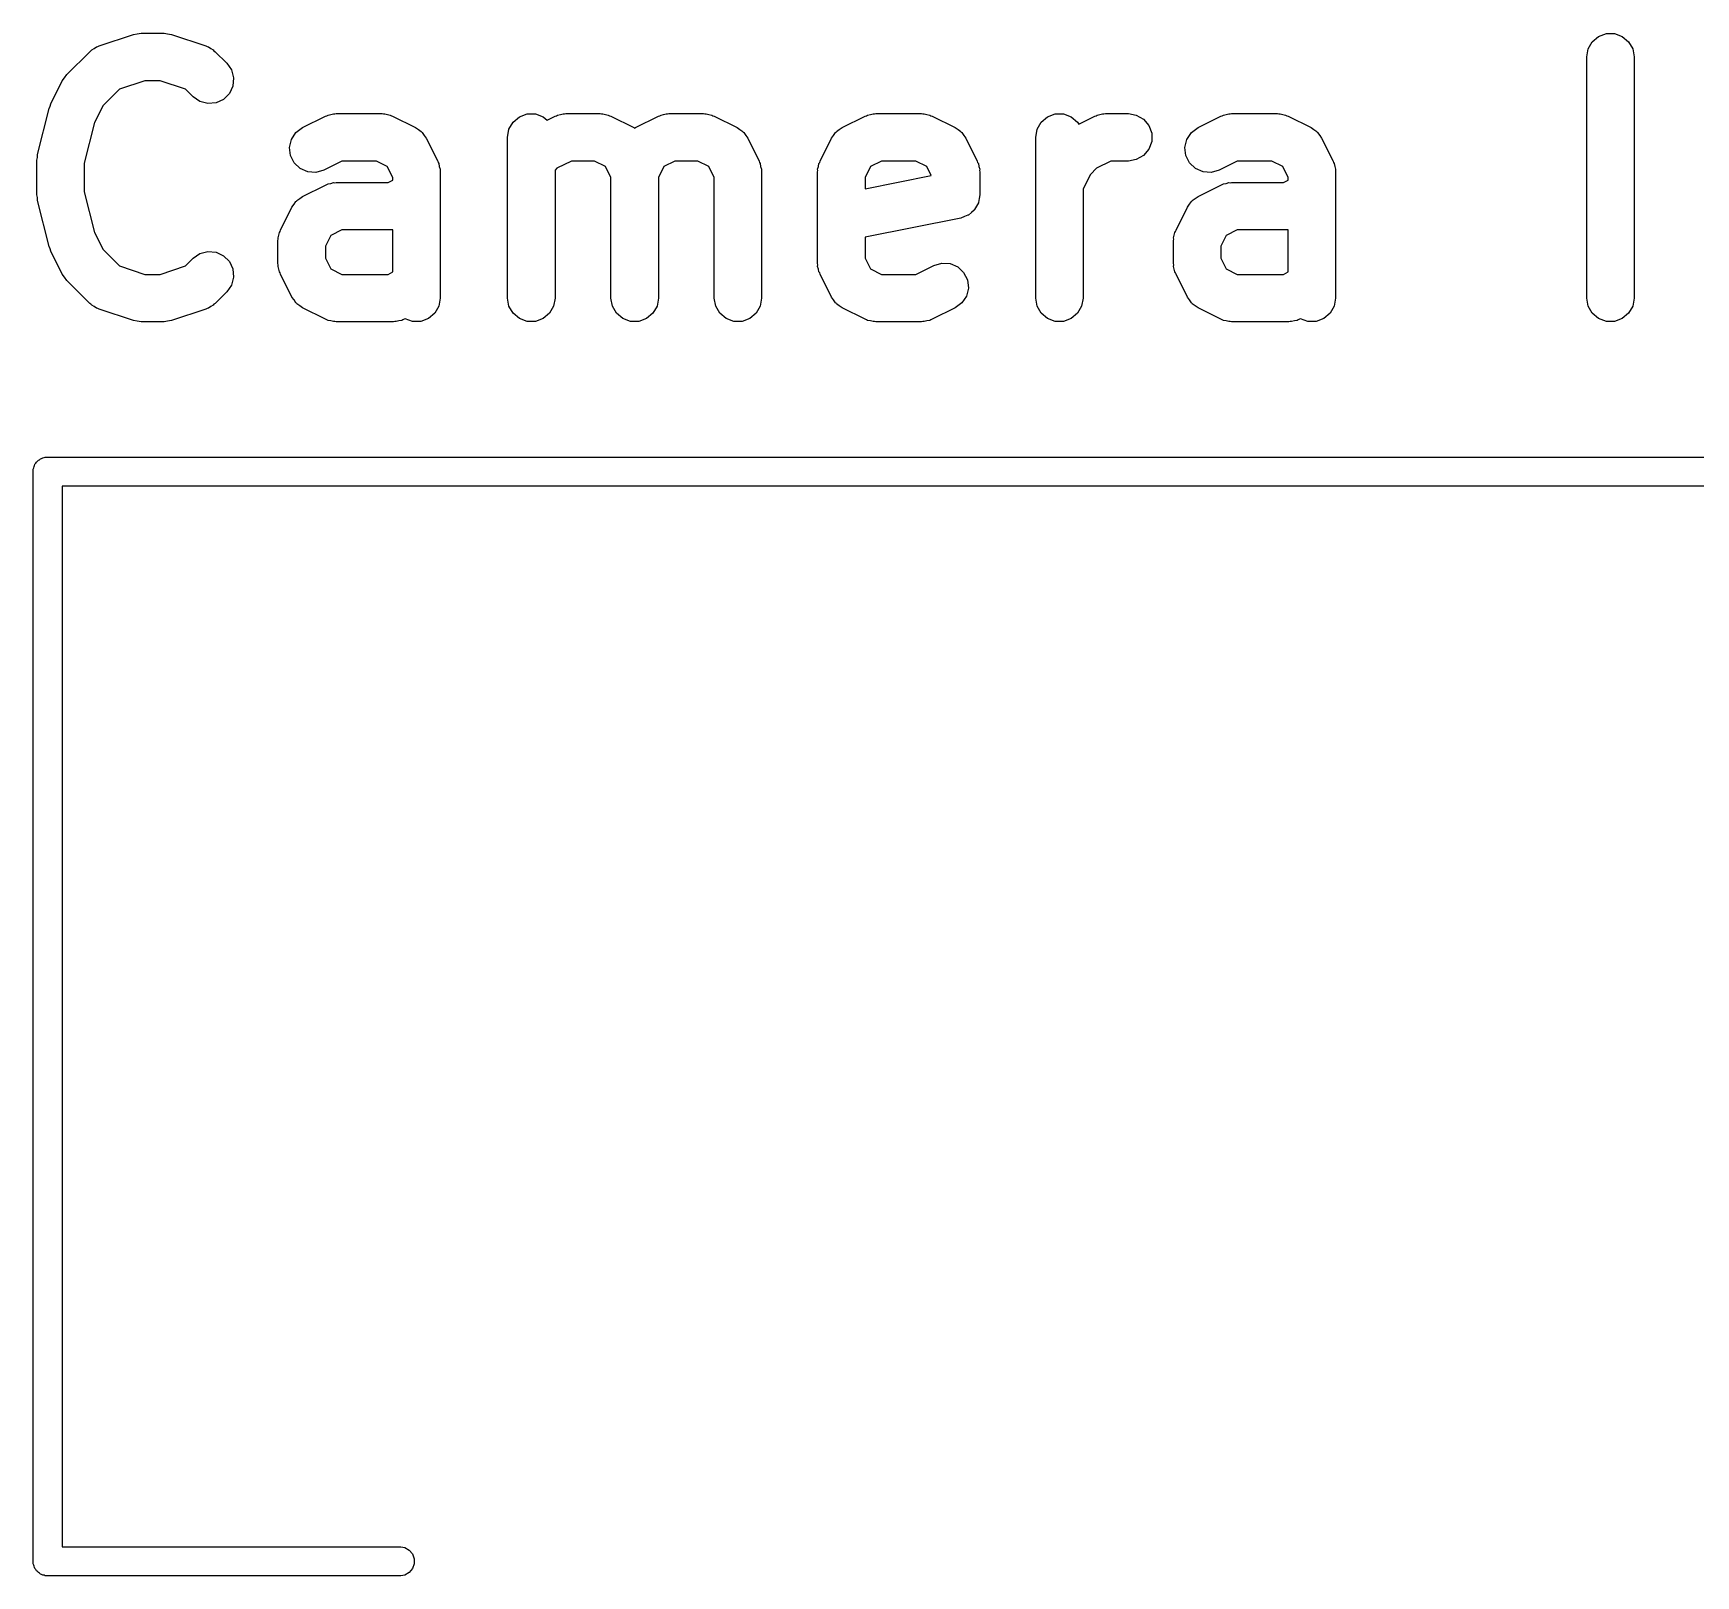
# Model space of a CAD drawing. Extents: x 100.8 to 155, y -100 to -35.3.
# Drawn here: x 119.41 to 128.17, y -95.43 to -87.31 of the extents above; entities that cross this region are included whole.
import ezdxf

# ---------------------------------------------------------------- set-up
doc = ezdxf.new("R2010")
doc.units = 0
doc.header["$MEASUREMENT"] = 0
doc.layers.add('BLACK', color=7, linetype='CONTINUOUS')

msp = doc.modelspace()

# ---------------------------------------------------------------- linework, layer by layer
at = {"layer": 'BLACK', "linetype": 'CONTINUOUS'}
for p, q in [((119.755, -87.3758), (119.936, -87.3153)), ((119.936, -87.3153), (119.956, -87.3124)), ((119.956, -87.3124), (119.976, -87.3089)), ((119.976, -87.3089), (120.097, -87.3089)), ((120.097, -87.3089), (120.116, -87.3124)), ((120.116, -87.3124), (120.136, -87.3153)), ((120.136, -87.3153), (120.317, -87.3758)), ((127.654, -87.3256), (127.695, -87.3108)), ((127.695, -87.3108), (127.738, -87.3108)), ((127.738, -87.3108), (127.779, -87.3256)), ((119.706, -87.406), (119.712, -87.4019)), ((119.712, -87.4019), (119.716, -87.3965)), ((119.716, -87.3965), (119.729, -87.3895)), ((119.729, -87.3895), (119.741, -87.3811)), ((119.741, -87.3811), (119.748, -87.3792)), ((119.748, -87.3792), (119.755, -87.3758)), ((120.317, -87.3758), (120.324, -87.3792)), ((120.324, -87.3792), (120.331, -87.3811)), ((120.331, -87.3811), (120.343, -87.3895)), ((120.343, -87.3895), (120.356, -87.3965)), ((120.356, -87.3965), (120.36, -87.4019)), ((120.36, -87.4019), (120.366, -87.406)), ((127.592, -87.4339), (127.599, -87.3911)), ((127.599, -87.3911), (127.621, -87.3536)), ((127.621, -87.3536), (127.654, -87.3256)), ((127.779, -87.3256), (127.812, -87.3536)), ((127.812, -87.3536), (127.834, -87.3911)), ((127.834, -87.3911), (127.842, -87.4339)), ((119.585, -87.5269), (119.706, -87.406)), ((120.366, -87.406), (120.427, -87.4665)), ((120.427, -87.4665), (120.452, -87.502)), ((127.592, -88.7039), (127.592, -87.4339)), ((127.842, -87.4339), (127.842, -88.7039)), ((119.501, -87.6804), (119.561, -87.5594)), ((119.561, -87.5594), (119.573, -87.5433)), ((119.573, -87.5433), (119.585, -87.5269)), ((119.996, -87.5589), (119.862, -87.6036)), ((120.076, -87.5589), (119.996, -87.5589)), ((120.21, -87.6036), (120.076, -87.5589)), ((120.452, -87.502), (120.463, -87.544)), ((120.463, -87.544), (120.459, -87.5872)), ((119.862, -87.6036), (119.776, -87.6894)), ((120.25, -87.6432), (120.21, -87.6036)), ((120.286, -87.6681), (120.25, -87.6432)), ((120.41, -87.6572), (120.371, -87.6756)), ((120.441, -87.6266), (120.41, -87.6572)), ((120.459, -87.5872), (120.441, -87.6266)), ((119.431, -87.9479), (119.491, -87.706)), ((119.491, -87.706), (119.497, -87.6935)), ((119.497, -87.6935), (119.501, -87.6804)), ((119.776, -87.6894), (119.731, -87.7799)), ((120.328, -87.6794), (120.286, -87.6681)), ((120.371, -87.6756), (120.328, -87.6794)), ((120.827, -87.8059), (120.948, -87.7454)), ((120.948, -87.7454), (120.955, -87.7434)), ((120.955, -87.7434), (120.961, -87.7398)), ((120.961, -87.7398), (120.975, -87.7372)), ((120.975, -87.7372), (120.989, -87.7331)), ((120.989, -87.7331), (120.997, -87.7335)), ((120.997, -87.7335), (121.004, -87.7322)), ((121.004, -87.7322), (121.246, -87.7322)), ((121.246, -87.7322), (121.253, -87.7335)), ((121.253, -87.7335), (121.26, -87.7331)), ((121.26, -87.7331), (121.274, -87.7372)), ((121.274, -87.7372), (121.288, -87.7398)), ((121.288, -87.7398), (121.295, -87.7434)), ((121.295, -87.7434), (121.301, -87.7454)), ((121.301, -87.7454), (121.422, -87.8059)), ((121.936, -87.7769), (121.969, -87.749)), ((121.969, -87.749), (122.01, -87.7341)), ((122.01, -87.7341), (122.053, -87.7341)), ((122.053, -87.7341), (122.094, -87.749)), ((122.094, -87.749), (122.115, -87.7665)), ((122.115, -87.7665), (122.157, -87.7454)), ((122.157, -87.7454), (122.164, -87.7434)), ((122.164, -87.7434), (122.17, -87.7398)), ((122.17, -87.7398), (122.185, -87.7372)), ((122.185, -87.7372), (122.199, -87.7331)), ((122.199, -87.7331), (122.206, -87.7335)), ((122.206, -87.7335), (122.213, -87.7322)), ((122.213, -87.7322), (122.395, -87.7322)), ((122.395, -87.7322), (122.402, -87.7335)), ((122.402, -87.7335), (122.409, -87.7331)), ((122.409, -87.7331), (122.423, -87.7372)), ((122.423, -87.7372), (122.437, -87.7398)), ((122.437, -87.7398), (122.444, -87.7434)), ((122.444, -87.7434), (122.451, -87.7454)), ((122.451, -87.7454), (122.571, -87.8059)), ((122.581, -87.8059), (122.702, -87.7454)), ((122.702, -87.7454), (122.708, -87.7434)), ((122.708, -87.7434), (122.715, -87.7398)), ((122.715, -87.7398), (122.729, -87.7372)), ((122.729, -87.7372), (122.743, -87.7331)), ((122.743, -87.7331), (122.75, -87.7335)), ((122.75, -87.7335), (122.757, -87.7322)), ((122.757, -87.7322), (122.939, -87.7322)), ((122.939, -87.7322), (122.946, -87.7335)), ((122.946, -87.7335), (122.953, -87.7331)), ((122.953, -87.7331), (122.967, -87.7372)), ((122.967, -87.7372), (122.982, -87.7398)), ((122.982, -87.7398), (122.988, -87.7434)), ((122.988, -87.7434), (122.995, -87.7454)), ((122.995, -87.7454), (123.116, -87.8059)), ((123.669, -87.8059), (123.79, -87.7454)), ((123.79, -87.7454), (123.797, -87.7434)), ((123.797, -87.7434), (123.803, -87.7398)), ((123.803, -87.7398), (123.818, -87.7372)), ((123.818, -87.7372), (123.832, -87.7331)), ((123.832, -87.7331), (123.839, -87.7335)), ((123.839, -87.7335), (123.846, -87.7322)), ((123.846, -87.7322), (124.088, -87.7322)), ((124.088, -87.7322), (124.095, -87.7335)), ((124.095, -87.7335), (124.102, -87.7331)), ((124.102, -87.7331), (124.116, -87.7372)), ((124.116, -87.7372), (124.131, -87.7398)), ((124.131, -87.7398), (124.137, -87.7434)), ((124.137, -87.7434), (124.144, -87.7454)), ((124.144, -87.7454), (124.265, -87.8059)), ((124.718, -87.7769), (124.751, -87.749)), ((124.751, -87.749), (124.792, -87.7341)), ((124.792, -87.7341), (124.835, -87.7341)), ((124.835, -87.7341), (124.876, -87.749)), ((124.876, -87.749), (124.909, -87.7769)), ((124.916, -87.7875), (125, -87.7454)), ((125, -87.7454), (125.007, -87.7434)), ((125.007, -87.7434), (125.013, -87.7398)), ((125.013, -87.7398), (125.027, -87.7372)), ((125.027, -87.7372), (125.041, -87.7331)), ((125.041, -87.7331), (125.048, -87.7335)), ((125.048, -87.7335), (125.056, -87.7322)), ((125.056, -87.7322), (125.177, -87.7322)), ((125.177, -87.7322), (125.219, -87.7398)), ((125.219, -87.7398), (125.257, -87.7615)), ((125.544, -87.8059), (125.665, -87.7454)), ((125.665, -87.7454), (125.672, -87.7434)), ((125.672, -87.7434), (125.678, -87.7398)), ((125.678, -87.7398), (125.692, -87.7372)), ((125.692, -87.7372), (125.707, -87.7331)), ((125.707, -87.7331), (125.714, -87.7335)), ((125.714, -87.7335), (125.721, -87.7322)), ((125.721, -87.7322), (125.963, -87.7322)), ((125.963, -87.7322), (125.97, -87.7335)), ((125.97, -87.7335), (125.977, -87.7331)), ((125.977, -87.7331), (125.991, -87.7372)), ((125.991, -87.7372), (126.005, -87.7398)), ((126.005, -87.7398), (126.012, -87.7434)), ((126.012, -87.7434), (126.019, -87.7454)), ((126.019, -87.7454), (126.14, -87.8059)), ((119.731, -87.7799), (119.677, -87.9936)), ((120.768, -87.868), (120.792, -87.8318)), ((120.792, -87.8318), (120.827, -87.8059)), ((121.422, -87.8059), (121.437, -87.8168)), ((121.437, -87.8168), (121.452, -87.8269)), ((121.452, -87.8269), (121.455, -87.8297)), ((121.455, -87.8297), (121.457, -87.8318)), ((121.457, -87.8318), (121.467, -87.8471)), ((121.907, -87.8572), (121.914, -87.8145)), ((121.914, -87.8145), (121.936, -87.7769)), ((122.571, -87.8059), (122.576, -87.8093)), ((122.576, -87.8093), (122.581, -87.8059)), ((123.116, -87.8059), (123.13, -87.8168)), ((123.13, -87.8168), (123.146, -87.8269)), ((123.146, -87.8269), (123.148, -87.8297)), ((123.148, -87.8297), (123.151, -87.8318)), ((123.151, -87.8318), (123.161, -87.8471)), ((123.624, -87.8471), (123.634, -87.8318)), ((123.634, -87.8318), (123.637, -87.8297)), ((123.637, -87.8297), (123.639, -87.8269)), ((123.639, -87.8269), (123.654, -87.8168)), ((123.654, -87.8168), (123.669, -87.8059)), ((124.265, -87.8059), (124.28, -87.8168)), ((124.28, -87.8168), (124.295, -87.8269)), ((124.295, -87.8269), (124.297, -87.8297)), ((124.297, -87.8297), (124.3, -87.8318)), ((124.3, -87.8318), (124.31, -87.8471)), ((124.689, -87.8572), (124.696, -87.8145)), ((124.696, -87.8145), (124.718, -87.7769)), ((124.909, -87.7769), (124.916, -87.7875)), ((125.257, -87.7615), (125.285, -87.7947)), ((125.285, -87.7947), (125.3, -87.8355)), ((125.3, -87.8355), (125.3, -87.8789)), ((125.485, -87.868), (125.509, -87.8318)), ((125.509, -87.8318), (125.544, -87.8059)), ((126.14, -87.8059), (126.154, -87.8168)), ((126.154, -87.8168), (126.17, -87.8269)), ((126.17, -87.8269), (126.172, -87.8297)), ((126.172, -87.8297), (126.174, -87.8318)), ((126.174, -87.8318), (126.185, -87.8471)), ((120.758, -87.9102), (120.768, -87.868)), ((120.763, -87.9534), (120.758, -87.9102)), ((121.467, -87.8471), (121.478, -87.8618)), ((121.478, -87.8618), (121.539, -87.9828)), ((121.907, -88.7039), (121.907, -87.8572)), ((123.161, -87.8471), (123.172, -87.8618)), ((123.172, -87.8618), (123.232, -87.9828)), ((123.553, -87.9828), (123.613, -87.8618)), ((123.613, -87.8618), (123.624, -87.8471)), ((124.31, -87.8471), (124.321, -87.8618)), ((124.321, -87.8618), (124.381, -87.9828)), ((124.689, -88.7039), (124.689, -87.8572)), ((125.285, -87.9197), (125.257, -87.953)), ((125.3, -87.8789), (125.285, -87.9197)), ((125.475, -87.9102), (125.485, -87.868)), ((125.48, -87.9534), (125.475, -87.9102)), ((126.185, -87.8471), (126.195, -87.8618)), ((126.195, -87.8618), (126.256, -87.9828)), ((119.427, -87.9782), (119.43, -87.9631)), ((119.427, -88.1596), (119.427, -87.9782)), ((119.43, -87.9631), (119.431, -87.9479)), ((119.677, -87.9936), (119.677, -88.1442)), ((120.782, -87.9922), (120.763, -87.9534)), ((120.814, -88.022), (120.782, -87.9922)), ((121.033, -87.9822), (120.939, -88.0295)), ((121.216, -87.9822), (121.033, -87.9822)), ((121.273, -88.0109), (121.216, -87.9822)), ((121.302, -88.0682), (121.273, -88.0109)), ((121.539, -87.9828), (121.541, -87.9897)), ((121.541, -87.9897), (121.544, -87.9959)), ((121.544, -87.9959), (121.547, -88.0103)), ((121.547, -88.0103), (121.551, -88.0244)), ((122.243, -87.9822), (122.166, -88.0204)), ((122.365, -87.9822), (122.243, -87.9822)), ((122.422, -88.0109), (122.365, -87.9822)), ((122.451, -88.0682), (122.422, -88.0109)), ((122.73, -88.0109), (122.701, -88.0682)), ((122.787, -87.9822), (122.73, -88.0109)), ((122.909, -87.9822), (122.787, -87.9822)), ((122.967, -88.0109), (122.909, -87.9822)), ((122.995, -88.0682), (122.967, -88.0109)), ((123.232, -87.9828), (123.234, -87.9897)), ((123.234, -87.9897), (123.238, -87.9959)), ((123.238, -87.9959), (123.24, -88.0103)), ((123.24, -88.0103), (123.245, -88.0244)), ((123.54, -88.0244), (123.545, -88.0103)), ((123.545, -88.0103), (123.547, -87.9959)), ((123.547, -87.9959), (123.551, -87.9897)), ((123.551, -87.9897), (123.553, -87.9828)), ((123.818, -88.0109), (123.79, -88.0682)), ((123.876, -87.9822), (123.818, -88.0109)), ((124.058, -87.9822), (123.876, -87.9822)), ((124.116, -88.0109), (124.058, -87.9822)), ((124.139, -88.0581), (124.116, -88.0109)), ((124.381, -87.9828), (124.383, -87.9897)), ((124.383, -87.9897), (124.387, -87.9959)), ((124.387, -87.9959), (124.389, -88.0103)), ((124.389, -88.0103), (124.394, -88.0244)), ((125.085, -87.9822), (125.009, -88.0204)), ((125.177, -87.9822), (125.085, -87.9822)), ((125.219, -87.9747), (125.177, -87.9822)), ((125.257, -87.953), (125.219, -87.9747)), ((125.499, -87.9922), (125.48, -87.9534)), ((125.531, -88.022), (125.499, -87.9922)), ((125.75, -87.9822), (125.656, -88.0295)), ((125.933, -87.9822), (125.75, -87.9822)), ((125.991, -88.0109), (125.933, -87.9822)), ((126.019, -88.0682), (125.991, -88.0109)), ((126.256, -87.9828), (126.258, -87.9897)), ((126.258, -87.9897), (126.262, -87.9959)), ((126.262, -87.9959), (126.264, -88.0103)), ((126.264, -88.0103), (126.268, -88.0244)), ((120.854, -88.0393), (120.814, -88.022)), ((120.897, -88.0419), (120.854, -88.0393)), ((120.939, -88.0295), (120.897, -88.0419)), ((120.955, -88.1062), (120.961, -88.1026)), ((120.961, -88.1026), (120.975, -88.1001)), ((120.975, -88.1001), (120.989, -88.0959)), ((120.989, -88.0959), (120.997, -88.0963)), ((120.997, -88.0963), (121.004, -88.0951)), ((121.004, -88.0951), (121.277, -88.0951)), ((121.277, -88.0951), (121.302, -88.0824)), ((121.302, -88.0824), (121.302, -88.0682)), ((121.551, -88.0244), (121.551, -88.0316)), ((121.551, -88.0316), (121.552, -88.0387)), ((121.552, -88.0387), (121.552, -88.7039)), ((122.166, -88.0204), (122.157, -88.03)), ((122.157, -88.03), (122.157, -88.7039)), ((122.451, -88.7039), (122.451, -88.0682)), ((122.701, -88.0682), (122.701, -88.7039)), ((122.995, -88.7039), (122.995, -88.0682)), ((123.245, -88.0244), (123.244, -88.0316)), ((123.244, -88.0316), (123.245, -88.0387)), ((123.245, -88.0387), (123.245, -88.7039)), ((123.541, -88.0316), (123.54, -88.0244)), ((123.54, -88.0387), (123.541, -88.0316)), ((123.54, -88.5225), (123.54, -88.0387)), ((123.79, -88.1281), (124.139, -88.0581)), ((123.79, -88.0682), (123.79, -88.1281)), ((124.394, -88.0244), (124.393, -88.0316)), ((124.393, -88.0316), (124.394, -88.0387)), ((124.394, -88.0387), (124.394, -88.1596)), ((124.977, -88.0522), (124.939, -88.1286)), ((125.009, -88.0204), (124.977, -88.0522)), ((125.571, -88.0393), (125.531, -88.022)), ((125.614, -88.0419), (125.571, -88.0393)), ((125.656, -88.0295), (125.614, -88.0419)), ((125.672, -88.1062), (125.678, -88.1026)), ((125.678, -88.1026), (125.692, -88.1001)), ((125.692, -88.1001), (125.707, -88.0959)), ((125.707, -88.0959), (125.714, -88.0963)), ((125.714, -88.0963), (125.721, -88.0951)), ((125.721, -88.0951), (125.994, -88.0951)), ((125.994, -88.0951), (126.019, -88.0824)), ((126.019, -88.0824), (126.019, -88.0682)), ((126.268, -88.0244), (126.268, -88.0316)), ((126.268, -88.0316), (126.269, -88.0387)), ((126.269, -88.0387), (126.269, -88.7039)), ((119.43, -88.1747), (119.427, -88.1596)), ((119.431, -88.1899), (119.43, -88.1747)), ((119.491, -88.4318), (119.431, -88.1899)), ((119.677, -88.1442), (119.731, -88.3579)), ((120.792, -88.1946), (120.795, -88.1926)), ((120.795, -88.1926), (120.797, -88.1898)), ((120.797, -88.1898), (120.812, -88.1797)), ((120.812, -88.1797), (120.827, -88.1688)), ((120.827, -88.1688), (120.948, -88.1083)), ((120.948, -88.1083), (120.955, -88.1062)), ((124.391, -88.1796), (124.388, -88.1997)), ((124.394, -88.1596), (124.391, -88.1796)), ((124.939, -88.1286), (124.939, -88.7039)), ((125.509, -88.1946), (125.512, -88.1926)), ((125.512, -88.1926), (125.514, -88.1898)), ((125.514, -88.1898), (125.529, -88.1797)), ((125.529, -88.1797), (125.544, -88.1688)), ((125.544, -88.1688), (125.665, -88.1083)), ((125.665, -88.1083), (125.672, -88.1062)), ((120.71, -88.3456), (120.771, -88.2247)), ((120.771, -88.2247), (120.782, -88.2099)), ((120.782, -88.2099), (120.792, -88.1946)), ((124.313, -88.2748), (124.294, -88.2822)), ((124.332, -88.2679), (124.313, -88.2748)), ((124.333, -88.2669), (124.332, -88.2679)), ((124.334, -88.2664), (124.333, -88.2669)), ((124.35, -88.253), (124.334, -88.2664)), ((124.365, -88.24), (124.35, -88.253)), ((124.366, -88.2387), (124.365, -88.24)), ((124.367, -88.2378), (124.366, -88.2387)), ((124.377, -88.22), (124.367, -88.2378)), ((124.387, -88.2024), (124.377, -88.22)), ((124.388, -88.1997), (124.387, -88.2009)), ((124.387, -88.2009), (124.387, -88.2024)), ((125.428, -88.3456), (125.488, -88.2247)), ((125.488, -88.2247), (125.499, -88.2099)), ((125.499, -88.2099), (125.509, -88.1946)), ((119.731, -88.3579), (119.776, -88.4484)), ((120.702, -88.3732), (120.705, -88.3588)), ((120.705, -88.3588), (120.708, -88.3525)), ((120.708, -88.3525), (120.71, -88.3456)), ((121.033, -88.3451), (120.976, -88.3737)), ((121.302, -88.3451), (121.033, -88.3451)), ((121.302, -88.5662), (121.302, -88.3451)), ((124.294, -88.2822), (123.79, -88.383)), ((125.419, -88.3732), (125.422, -88.3588)), ((125.422, -88.3588), (125.426, -88.3525)), ((125.426, -88.3525), (125.428, -88.3456)), ((125.75, -88.3451), (125.693, -88.3737)), ((126.019, -88.3451), (125.75, -88.3451)), ((126.019, -88.5662), (126.019, -88.3451)), ((119.497, -88.4443), (119.491, -88.4318)), ((119.501, -88.4574), (119.497, -88.4443)), ((119.776, -88.4484), (119.862, -88.5342)), ((120.697, -88.4015), (120.698, -88.3944)), ((120.697, -88.5225), (120.697, -88.4015)), ((120.698, -88.3872), (120.702, -88.3732)), ((120.698, -88.3944), (120.698, -88.3872)), ((120.976, -88.3737), (120.947, -88.431)), ((120.947, -88.431), (120.947, -88.493)), ((123.79, -88.383), (123.79, -88.493)), ((125.414, -88.4015), (125.416, -88.3944)), ((125.414, -88.5225), (125.414, -88.4015)), ((125.415, -88.3872), (125.419, -88.3732)), ((125.416, -88.3944), (125.415, -88.3872)), ((125.693, -88.3737), (125.664, -88.431)), ((125.664, -88.431), (125.664, -88.493)), ((119.561, -88.5784), (119.501, -88.4574)), ((119.862, -88.5342), (119.996, -88.5789)), ((120.076, -88.5789), (120.21, -88.5342)), ((120.21, -88.5342), (120.25, -88.4946)), ((120.25, -88.4946), (120.286, -88.4697)), ((120.286, -88.4697), (120.328, -88.4584)), ((120.328, -88.4584), (120.371, -88.4622)), ((120.371, -88.4622), (120.41, -88.4806)), ((120.41, -88.4806), (120.441, -88.5113)), ((120.441, -88.5113), (120.459, -88.5506)), ((120.698, -88.5296), (120.697, -88.5225)), ((120.698, -88.5368), (120.698, -88.5296)), ((120.702, -88.5508), (120.698, -88.5368)), ((120.947, -88.493), (120.976, -88.5503)), ((123.541, -88.5296), (123.54, -88.5225)), ((123.54, -88.5368), (123.541, -88.5296)), ((123.545, -88.5508), (123.54, -88.5368)), ((123.79, -88.493), (123.818, -88.5503)), ((124.058, -88.5789), (124.153, -88.5316)), ((124.153, -88.5316), (124.195, -88.5192)), ((124.195, -88.5192), (124.238, -88.5218)), ((124.238, -88.5218), (124.278, -88.5391)), ((124.278, -88.5391), (124.309, -88.569)), ((125.416, -88.5296), (125.414, -88.5225)), ((125.415, -88.5368), (125.416, -88.5296)), ((125.419, -88.5508), (125.415, -88.5368)), ((125.664, -88.493), (125.693, -88.5503)), ((119.573, -88.5945), (119.561, -88.5784)), ((119.585, -88.6109), (119.573, -88.5945)), ((119.706, -88.7318), (119.585, -88.6109)), ((119.996, -88.5789), (120.076, -88.5789)), ((120.463, -88.5938), (120.452, -88.6358)), ((120.459, -88.5506), (120.463, -88.5938)), ((120.705, -88.5652), (120.702, -88.5508)), ((120.708, -88.5715), (120.705, -88.5652)), ((120.71, -88.5784), (120.708, -88.5715)), ((120.771, -88.6993), (120.71, -88.5784)), ((120.976, -88.5503), (121.033, -88.5789)), ((121.033, -88.5789), (121.277, -88.5789)), ((121.277, -88.5789), (121.302, -88.5662)), ((123.547, -88.5652), (123.545, -88.5508)), ((123.551, -88.5715), (123.547, -88.5652)), ((123.553, -88.5784), (123.551, -88.5715)), ((123.613, -88.6993), (123.553, -88.5784)), ((123.818, -88.5503), (123.876, -88.5789)), ((123.876, -88.5789), (124.058, -88.5789)), ((124.309, -88.569), (124.329, -88.6078)), ((124.329, -88.6078), (124.334, -88.6509)), ((125.422, -88.5652), (125.419, -88.5508)), ((125.426, -88.5715), (125.422, -88.5652)), ((125.428, -88.5784), (125.426, -88.5715)), ((125.488, -88.6993), (125.428, -88.5784)), ((125.693, -88.5503), (125.75, -88.5789)), ((125.75, -88.5789), (125.994, -88.5789)), ((125.994, -88.5789), (126.019, -88.5662)), ((120.427, -88.6713), (120.366, -88.7318)), ((120.452, -88.6358), (120.427, -88.6713)), ((120.782, -88.7141), (120.771, -88.6993)), ((120.792, -88.7294), (120.782, -88.7141)), ((121.552, -88.7039), (121.544, -88.7467)), ((121.914, -88.7467), (121.907, -88.7039)), ((122.157, -88.7039), (122.149, -88.7467)), ((122.459, -88.7467), (122.451, -88.7039)), ((122.701, -88.7039), (122.694, -88.7467)), ((123.003, -88.7467), (122.995, -88.7039)), ((123.245, -88.7039), (123.238, -88.7467)), ((123.624, -88.7141), (123.613, -88.6993)), ((123.634, -88.7294), (123.624, -88.7141)), ((124.324, -88.6931), (124.3, -88.7294)), ((124.334, -88.6509), (124.324, -88.6931)), ((124.696, -88.7467), (124.689, -88.7039)), ((124.939, -88.7039), (124.931, -88.7467)), ((125.499, -88.7141), (125.488, -88.6993)), ((125.509, -88.7294), (125.499, -88.7141)), ((126.269, -88.7039), (126.262, -88.7467)), ((127.599, -88.7467), (127.592, -88.7039)), ((127.842, -88.7039), (127.834, -88.7467)), ((119.712, -88.7359), (119.706, -88.7318)), ((119.716, -88.7413), (119.712, -88.7359)), ((119.729, -88.7483), (119.716, -88.7413)), ((119.741, -88.7567), (119.729, -88.7483)), ((119.748, -88.7586), (119.741, -88.7567)), ((119.755, -88.762), (119.748, -88.7586)), ((119.936, -88.8225), (119.755, -88.762)), ((120.317, -88.762), (120.136, -88.8225)), ((120.324, -88.7586), (120.317, -88.762)), ((120.331, -88.7567), (120.324, -88.7586)), ((120.343, -88.7483), (120.331, -88.7567)), ((120.356, -88.7413), (120.343, -88.7483)), ((120.36, -88.7359), (120.356, -88.7413)), ((120.366, -88.7318), (120.36, -88.7359)), ((120.795, -88.7314), (120.792, -88.7294)), ((120.797, -88.7342), (120.795, -88.7314)), ((120.812, -88.7443), (120.797, -88.7342)), ((120.827, -88.7552), (120.812, -88.7443)), ((120.948, -88.8157), (120.827, -88.7552)), ((121.523, -88.7843), (121.49, -88.8122)), ((121.544, -88.7467), (121.523, -88.7843)), ((121.936, -88.7843), (121.914, -88.7467)), ((121.969, -88.8122), (121.936, -88.7843)), ((122.128, -88.7843), (122.094, -88.8122)), ((122.149, -88.7467), (122.128, -88.7843)), ((122.48, -88.7843), (122.459, -88.7467)), ((122.514, -88.8122), (122.48, -88.7843)), ((122.672, -88.7843), (122.639, -88.8122)), ((122.694, -88.7467), (122.672, -88.7843)), ((123.025, -88.7843), (123.003, -88.7467)), ((123.058, -88.8122), (123.025, -88.7843)), ((123.216, -88.7843), (123.183, -88.8122)), ((123.238, -88.7467), (123.216, -88.7843)), ((123.637, -88.7314), (123.634, -88.7294)), ((123.639, -88.7342), (123.637, -88.7314)), ((123.654, -88.7443), (123.639, -88.7342)), ((123.669, -88.7552), (123.654, -88.7443)), ((123.79, -88.8157), (123.669, -88.7552)), ((124.265, -88.7552), (124.144, -88.8157)), ((124.3, -88.7294), (124.265, -88.7552)), ((124.718, -88.7843), (124.696, -88.7467)), ((124.751, -88.8122), (124.718, -88.7843)), ((124.909, -88.7843), (124.876, -88.8122)), ((124.931, -88.7467), (124.909, -88.7843)), ((125.512, -88.7314), (125.509, -88.7294)), ((125.514, -88.7342), (125.512, -88.7314)), ((125.529, -88.7443), (125.514, -88.7342)), ((125.544, -88.7552), (125.529, -88.7443)), ((125.665, -88.8157), (125.544, -88.7552)), ((126.24, -88.7843), (126.207, -88.8122)), ((126.262, -88.7467), (126.24, -88.7843)), ((127.621, -88.7843), (127.599, -88.7467)), ((127.654, -88.8122), (127.621, -88.7843)), ((127.812, -88.7843), (127.779, -88.8122)), ((127.834, -88.7467), (127.812, -88.7843)), ((119.956, -88.8254), (119.936, -88.8225)), ((119.976, -88.8289), (119.956, -88.8254)), ((120.097, -88.8289), (119.976, -88.8289)), ((120.116, -88.8254), (120.097, -88.8289)), ((120.136, -88.8225), (120.116, -88.8254)), ((120.955, -88.8178), (120.948, -88.8157)), ((120.961, -88.8214), (120.955, -88.8178)), ((120.975, -88.8239), (120.961, -88.8214)), ((120.989, -88.8281), (120.975, -88.8239)), ((120.997, -88.8277), (120.989, -88.8281)), ((121.004, -88.8289), (120.997, -88.8277)), ((121.306, -88.8289), (121.004, -88.8289)), ((121.313, -88.8277), (121.306, -88.8289)), ((121.32, -88.8281), (121.313, -88.8277)), ((121.334, -88.8239), (121.32, -88.8281)), ((121.349, -88.8214), (121.334, -88.8239)), ((121.355, -88.8178), (121.349, -88.8214)), ((121.362, -88.8157), (121.355, -88.8178)), ((121.367, -88.8131), (121.362, -88.8157)), ((121.405, -88.827), (121.367, -88.8131)), ((121.449, -88.827), (121.405, -88.827)), ((121.49, -88.8122), (121.449, -88.827)), ((122.01, -88.827), (121.969, -88.8122)), ((122.053, -88.827), (122.01, -88.827)), ((122.094, -88.8122), (122.053, -88.827)), ((122.554, -88.827), (122.514, -88.8122)), ((122.598, -88.827), (122.554, -88.827)), ((122.639, -88.8122), (122.598, -88.827)), ((123.099, -88.827), (123.058, -88.8122)), ((123.142, -88.827), (123.099, -88.827)), ((123.183, -88.8122), (123.142, -88.827)), ((123.797, -88.8178), (123.79, -88.8157)), ((123.803, -88.8214), (123.797, -88.8178)), ((123.818, -88.8239), (123.803, -88.8214)), ((123.832, -88.8281), (123.818, -88.8239)), ((123.839, -88.8277), (123.832, -88.8281)), ((123.846, -88.8289), (123.839, -88.8277)), ((124.088, -88.8289), (123.846, -88.8289)), ((124.095, -88.8277), (124.088, -88.8289)), ((124.102, -88.8281), (124.095, -88.8277)), ((124.116, -88.8239), (124.102, -88.8281)), ((124.131, -88.8214), (124.116, -88.8239)), ((124.137, -88.8178), (124.131, -88.8214)), ((124.144, -88.8157), (124.137, -88.8178)), ((124.792, -88.827), (124.751, -88.8122)), ((124.835, -88.827), (124.792, -88.827)), ((124.876, -88.8122), (124.835, -88.827)), ((125.672, -88.8178), (125.665, -88.8157)), ((125.678, -88.8214), (125.672, -88.8178)), ((125.692, -88.8239), (125.678, -88.8214)), ((125.707, -88.8281), (125.692, -88.8239)), ((125.714, -88.8277), (125.707, -88.8281)), ((125.721, -88.8289), (125.714, -88.8277)), ((126.023, -88.8289), (125.721, -88.8289)), ((126.03, -88.8277), (126.023, -88.8289)), ((126.037, -88.8281), (126.03, -88.8277)), ((126.052, -88.8239), (126.037, -88.8281)), ((126.066, -88.8214), (126.052, -88.8239)), ((126.072, -88.8178), (126.066, -88.8214)), ((126.079, -88.8157), (126.072, -88.8178)), ((126.084, -88.8131), (126.079, -88.8157)), ((126.122, -88.827), (126.084, -88.8131)), ((126.166, -88.827), (126.122, -88.827)), ((126.207, -88.8122), (126.166, -88.827)), ((127.695, -88.827), (127.654, -88.8122)), ((127.738, -88.827), (127.695, -88.827)), ((127.779, -88.8122), (127.738, -88.827)), ((119.411, -89.5982), (119.412, -89.5915)), ((119.412, -89.5915), (119.415, -89.5857)), ((119.415, -89.5857), (119.417, -89.5793)), ((119.417, -89.5793), (119.422, -89.5741)), ((119.422, -89.5741), (119.425, -89.5683)), ((119.425, -89.5683), (119.43, -89.5639)), ((119.43, -89.5639), (119.435, -89.5587)), ((119.435, -89.5587), (119.441, -89.5553)), ((119.441, -89.5553), (119.446, -89.551)), ((119.446, -89.551), (119.452, -89.5487)), ((119.452, -89.5487), (119.458, -89.5453)), ((119.458, -89.5453), (119.465, -89.5441)), ((119.465, -89.5441), (119.471, -89.5418)), ((119.471, -89.5418), (119.478, -89.5418)), ((119.478, -89.5418), (119.478, -89.5418)), ((119.478, -89.5418), (140.522, -89.5418)), ((119.408, -89.6046), (119.411, -89.5982)), ((119.408, -89.6113), (119.408, -89.6046)), ((119.408, -95.345), (119.408, -89.6113)), ((119.408, -89.6113), (119.408, -89.6113)), ((140.439, -89.6942), (119.561, -89.6942)), ((119.561, -89.6942), (119.561, -95.2822)), ((119.561, -95.2822), (121.345, -95.2822)), ((121.345, -95.2822), (121.365, -95.2857)), ((121.365, -95.2857), (121.388, -95.2991)), ((119.408, -95.3718), (119.408, -95.345)), ((119.411, -95.3782), (119.408, -95.3718)), ((121.388, -95.2991), (121.406, -95.3197)), ((121.406, -95.3197), (121.415, -95.345)), ((121.415, -95.3718), (121.406, -95.3971)), ((121.415, -95.345), (121.415, -95.3718)), ((119.412, -95.3849), (119.411, -95.3782)), ((119.415, -95.3907), (119.412, -95.3849)), ((119.417, -95.3971), (119.415, -95.3907)), ((119.422, -95.4023), (119.417, -95.3971)), ((119.425, -95.4081), (119.422, -95.4023)), ((119.43, -95.4125), (119.425, -95.4081)), ((119.435, -95.4177), (119.43, -95.4125)), ((119.441, -95.4211), (119.435, -95.4177)), ((119.446, -95.4254), (119.441, -95.4211)), ((119.452, -95.4277), (119.446, -95.4254)), ((119.458, -95.4311), (119.452, -95.4277)), ((119.465, -95.4323), (119.458, -95.4311)), ((119.471, -95.4346), (119.465, -95.4323)), ((119.478, -95.4346), (119.471, -95.4346)), ((121.345, -95.4346), (119.478, -95.4346)), ((119.478, -95.4346), (119.478, -95.4346)), ((121.365, -95.4311), (121.345, -95.4346)), ((121.388, -95.4177), (121.365, -95.4311)), ((121.406, -95.3971), (121.388, -95.4177))]:
    msp.add_line(p, q, dxfattribs=at)

doc.saveas('drawing.dxf')
